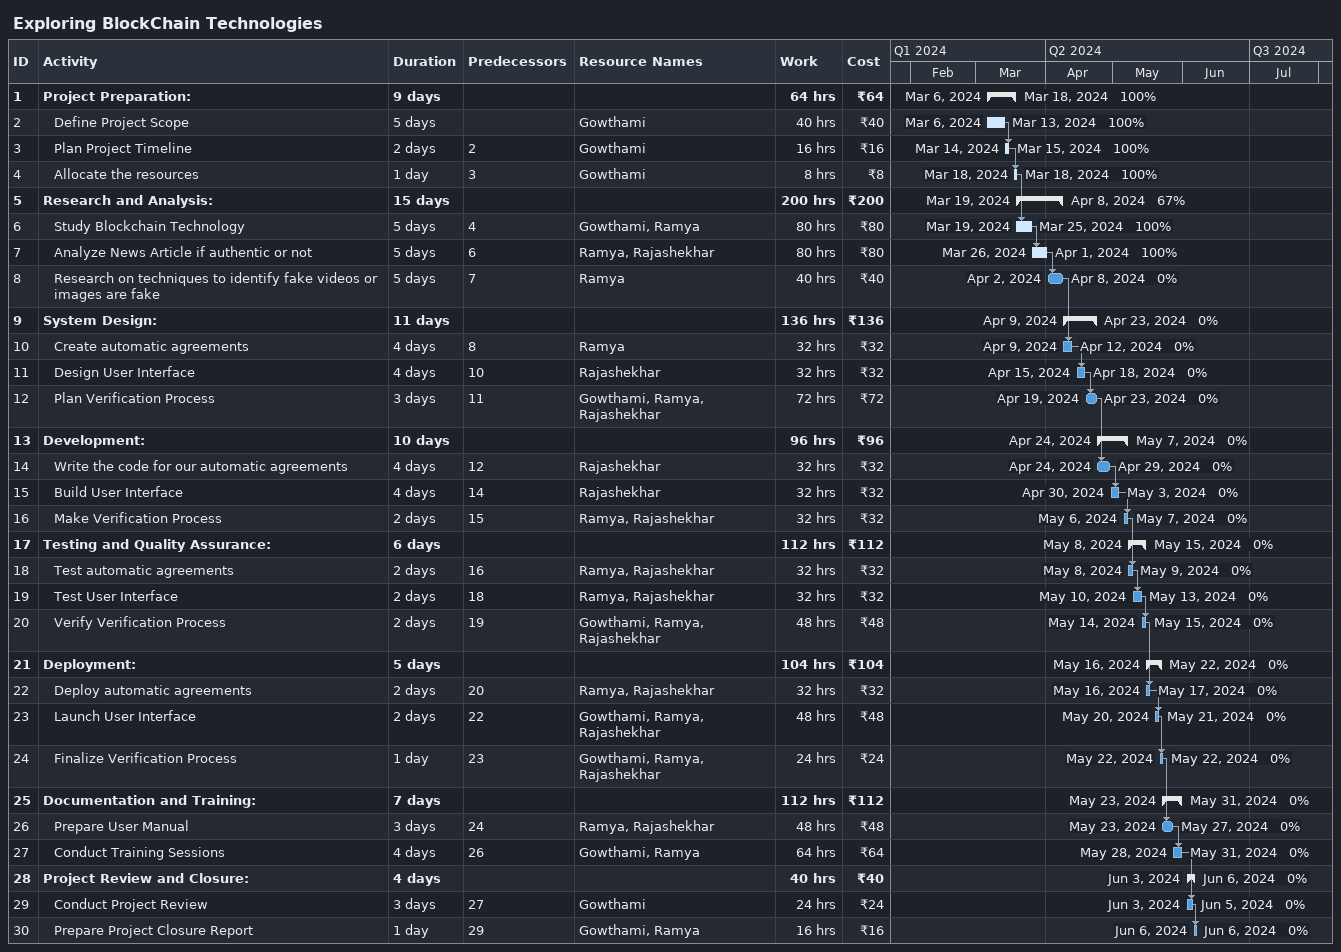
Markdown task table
Exploring BlockChain Technologies

| ID | Level | Task | Duration | Start | Finish | Predecessors | Resources | % complete | Work (h) | Cost (₹) |
|---|---|---|---|---|---|---|---|---|---|---|
| 1 | 1 | **Project Preparation:** | 9d | 2024-03-06 | 2024-03-18 |  |  | 100 | 64 | 64 |
| 2 | 2 | Define Project Scope | 5d | 2024-03-06 | 2024-03-13 |  | Gowthami | 100 | 40 | 40 |
| 3 | 2 | Plan Project Timeline | 2d | 2024-03-14 | 2024-03-15 | 2 | Gowthami | 100 | 16 | 16 |
| 4 | 2 | Allocate the resources | 1d | 2024-03-18 | 2024-03-18 | 3 | Gowthami | 100 | 8 | 8 |
| 5 | 1 | **Research and Analysis:** | 15d | 2024-03-19 | 2024-04-08 |  |  | 67 | 200 | 200 |
| 6 | 2 | Study Blockchain Technology | 5d | 2024-03-19 | 2024-03-25 | 4 | Gowthami, Ramya | 100 | 80 | 80 |
| 7 | 2 | Analyze News Article if authentic or not | 5d | 2024-03-26 | 2024-04-01 | 6 | Ramya, Rajashekhar | 100 | 80 | 80 |
| 8 | 2 | Research on techniques to identify fake videos or images are fake | 5d | 2024-04-02 | 2024-04-08 | 7 | Ramya | 0 | 40 | 40 |
| 9 | 1 | **System Design:** | 11d | 2024-04-09 | 2024-04-23 |  |  | 0 | 136 | 136 |
| 10 | 2 | Create automatic agreements | 4d | 2024-04-09 | 2024-04-12 | 8 | Ramya | 0 | 32 | 32 |
| 11 | 2 | Design User Interface | 4d | 2024-04-15 | 2024-04-18 | 10 | Rajashekhar | 0 | 32 | 32 |
| 12 | 2 | Plan Verification Process | 3d | 2024-04-19 | 2024-04-23 | 11 | Gowthami, Ramya, Rajashekhar | 0 | 72 | 72 |
| 13 | 1 | **Development:** | 10d | 2024-04-24 | 2024-05-07 |  |  | 0 | 96 | 96 |
| 14 | 2 | Write the code for our automatic agreements | 4d | 2024-04-24 | 2024-04-29 | 12 | Rajashekhar | 0 | 32 | 32 |
| 15 | 2 | Build User Interface | 4d | 2024-04-30 | 2024-05-03 | 14 | Rajashekhar | 0 | 32 | 32 |
| 16 | 2 | Make Verification Process | 2d | 2024-05-06 | 2024-05-07 | 15 | Ramya, Rajashekhar | 0 | 32 | 32 |
| 17 | 1 | **Testing and Quality Assurance:** | 6d | 2024-05-08 | 2024-05-15 |  |  | 0 | 112 | 112 |
| 18 | 2 | Test automatic agreements | 2d | 2024-05-08 | 2024-05-09 | 16 | Ramya, Rajashekhar | 0 | 32 | 32 |
| 19 | 2 | Test User Interface | 2d | 2024-05-10 | 2024-05-13 | 18 | Ramya, Rajashekhar | 0 | 32 | 32 |
| 20 | 2 | Verify Verification Process | 2d | 2024-05-14 | 2024-05-15 | 19 | Gowthami, Ramya, Rajashekhar | 0 | 48 | 48 |
| 21 | 1 | **Deployment:** | 5d | 2024-05-16 | 2024-05-22 |  |  | 0 | 104 | 104 |
| 22 | 2 | Deploy automatic agreements | 2d | 2024-05-16 | 2024-05-17 | 20 | Ramya, Rajashekhar | 0 | 32 | 32 |
| 23 | 2 | Launch User Interface | 2d | 2024-05-20 | 2024-05-21 | 22 | Gowthami, Ramya, Rajashekhar | 0 | 48 | 48 |
| 24 | 2 | Finalize Verification Process | 1d | 2024-05-22 | 2024-05-22 | 23 | Gowthami, Ramya, Rajashekhar | 0 | 24 | 24 |
| 25 | 1 | **Documentation and Training:** | 7d | 2024-05-23 | 2024-05-31 |  |  | 0 | 112 | 112 |
| 26 | 2 | Prepare User Manual | 3d | 2024-05-23 | 2024-05-27 | 24 | Ramya, Rajashekhar | 0 | 48 | 48 |
| 27 | 2 | Conduct Training Sessions | 4d | 2024-05-28 | 2024-05-31 | 26 | Gowthami, Ramya | 0 | 64 | 64 |
| 28 | 1 | **Project Review and Closure:** | 4d | 2024-06-03 | 2024-06-06 |  |  | 0 | 40 | 40 |
| 29 | 2 | Conduct Project Review | 3d | 2024-06-03 | 2024-06-05 | 27 | Gowthami | 0 | 24 | 24 |
| 30 | 2 | Prepare Project Closure Report | 1d | 2024-06-06 | 2024-06-06 | 29 | Gowthami, Ramya | 0 | 16 | 16 |
